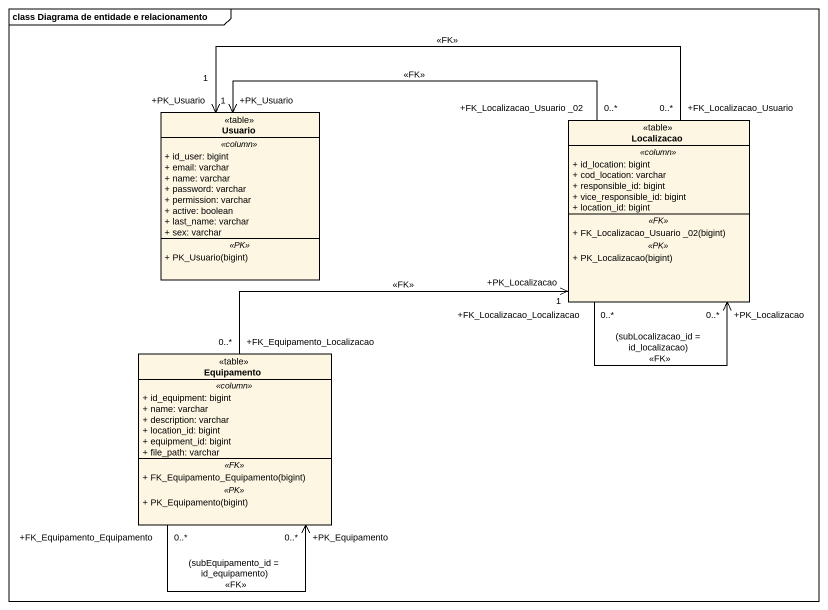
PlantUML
@startuml
mainframe class Diagrama de entidade e relacionamento
hide circle
hide empty members
skinparam classAttributeIconSize 0
class Usuario <<table>> {
  .. <<column>> ..
  + id_user: bigint
  + email: varchar
  + name: varchar
  + password: varchar
  + permission: varchar
  + active: boolean
  + last_name: varchar
  + sex: varchar
  .. <<PK>> ..
  + PK_Usuario(bigint)
}
class Localizacao <<table>> {
  .. <<column>> ..
  + id_location: bigint
  + cod_location: varchar
  + responsible_id: bigint
  + vice_responsible_id: bigint
  + location_id: bigint
  .. <<FK>> ..
  + FK_Localizacao_Usuario _02(bigint)
  .. <<PK>> ..
  + PK_Localizacao(bigint)
}
class Equipamento <<table>> {
  .. <<column>> ..
  + id_equipment: bigint
  + name: varchar
  + description: varchar
  + location_id: bigint
  + equipment_id: bigint
  + file_path: varchar
  .. <<FK>> ..
  + FK_Equipamento_Equipamento(bigint)
  .. <<PK>> ..
  + PK_Equipamento(bigint)
}
Localizacao "+FK_Localizacao_Usuario _02\n0..*" -left-> "+PK_Usuario\n1" Usuario : <<FK>>
Localizacao "+FK_Localizacao_Usuario\n0..*" -left-> "+PK_Usuario\n1" Usuario : <<FK>>
Localizacao "+FK_Localizacao_Localizacao\n0..*" --> "+PK_Localizacao\n0..*" Localizacao : (subLocalizacao_id = id_localizacao)\n<<FK>>
Equipamento "+FK_Equipamento_Localizacao\n0..*" -right-> "+PK_Localizacao\n1" Localizacao : <<FK>>
Equipamento "+FK_Equipamento_Equipamento\n0..*" --> "+PK_Equipamento\n0..*" Equipamento : (subEquipamento_id = id_equipamento)\n<<FK>>
@enduml
